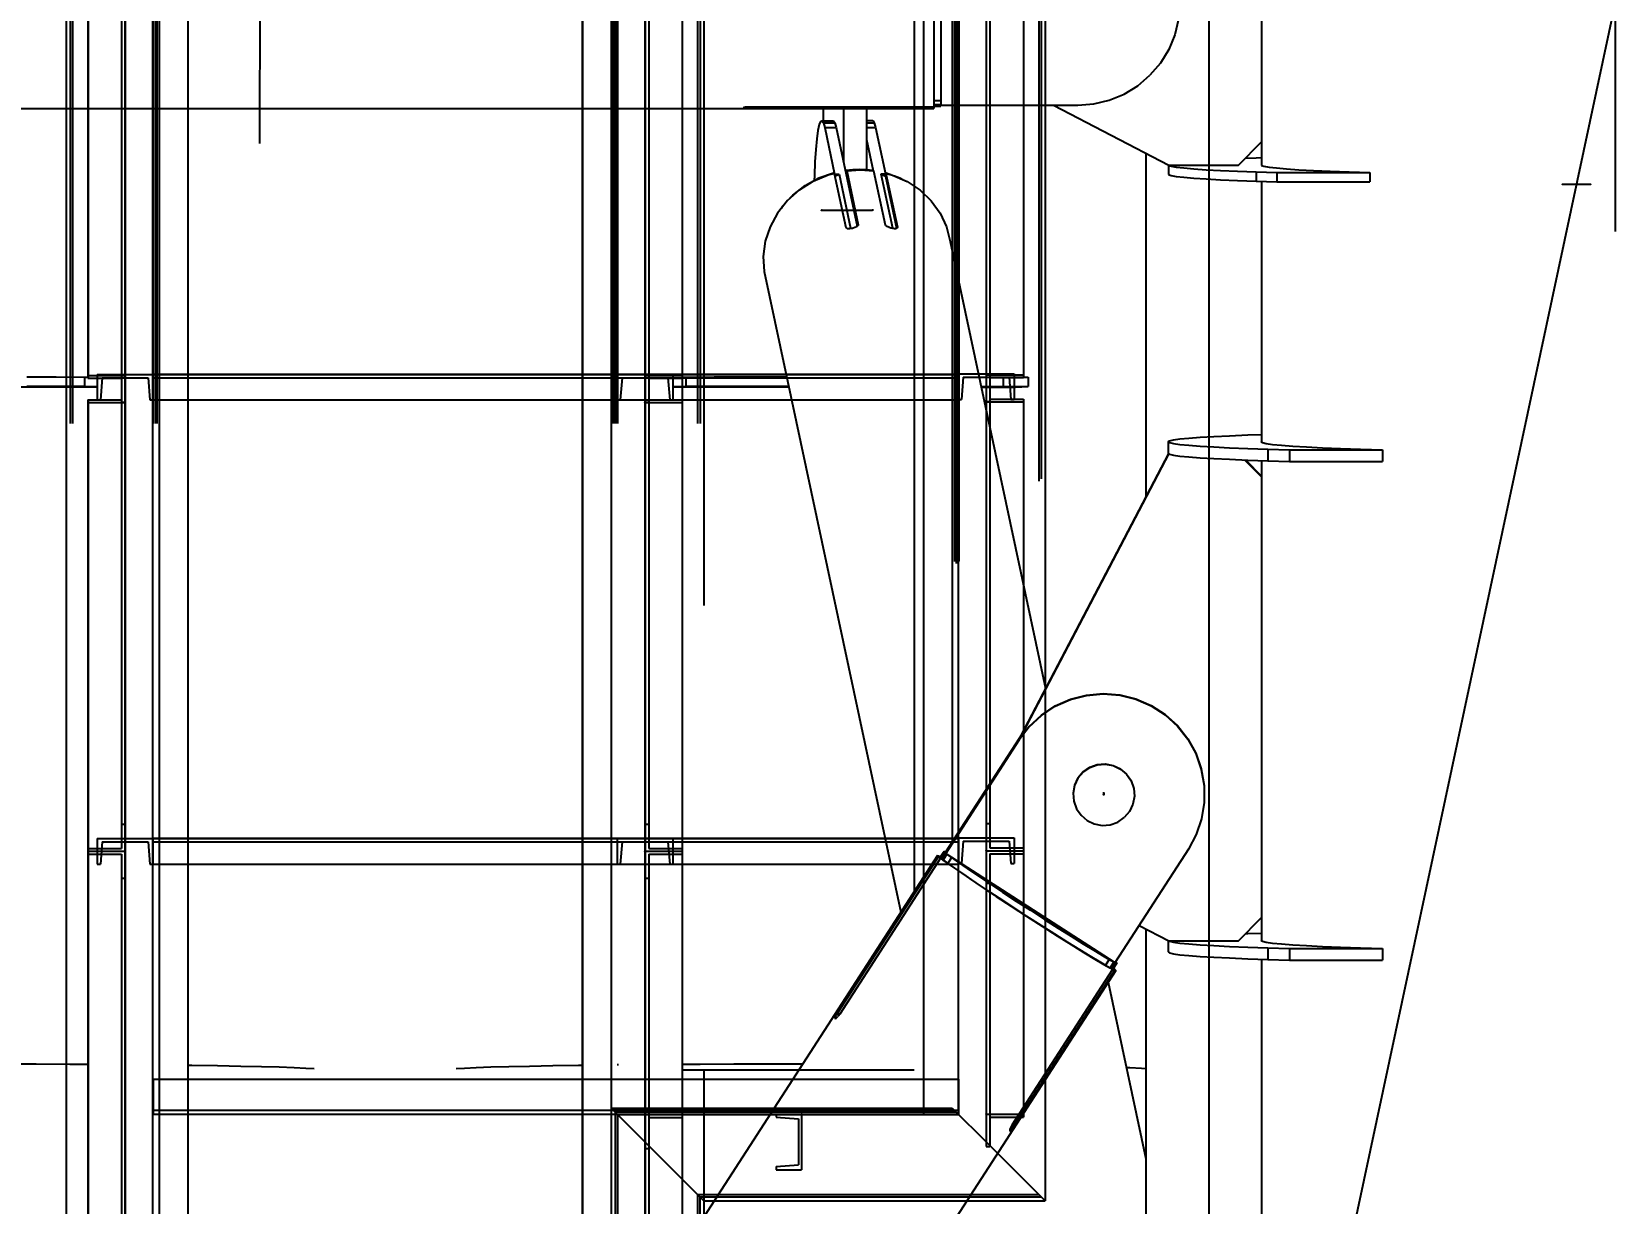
# Model space of a CAD drawing. Header units: millimetres. Extents: x 150209.93 to 150215.05, y 136675.65 to 136679.93.
# Drawn here: x 150213.5462 to 150213.6145, y 136677.5791 to 136677.6296 of the extents above; entities that cross this region are included whole.
import ezdxf

# ---------------------------------------------------------------- set-up
doc = ezdxf.new("R2010")
doc.units = ezdxf.units.MM
doc.header["$LTSCALE"] = 0.25
for name, pattern in [('CENTER', [50.8, 31.75, -6.35, 6.35, -6.35]), ('XKITLINE00', [0]), ('XKITLINE02', [4, 2, -2]), ('XKITLINE03', [6, 3, -1, 1, -1])]:
    doc.linetypes.add(name, pattern=pattern)
doc.styles.add('ROMANS', font='romans.shx')
doc.dimstyles.new('MD300', dxfattribs={"dimtxt": 2.5, "dimasz": 2.5, "dimexe": 1, "dimexo": 1, "dimgap": 0.5, "dimtad": 1, "dimdec": 1, "dimlfac": 50, "dimrnd": 0.5, "dimdsep": 46, "dimtxsty": 'ROMANS', "dimcen": 1, "dimclrd": 146, "dimclre": 146, "dimclrt": 30, "dimadec": 1, "dimazin": 2, "dimtfac": 1, "dimtdec": 1, "dimtmove": 0, "dimatfit": 1, "dimfxl": 1, "dimtolj": 1, "dimtzin": 0, "dimlwd": -1, "dimlwe": -1, "dimarcsym": 0})

# ---------------------------------------------------------------- blocks, each defined once
blk = doc.blocks.new('çatıı')
at = {"color": 8, "linetype": 'CENTER'}
for p, q in [((23430, 8951.04), (23430, 10620.27)), ((23342.5, 9590.27), (23342.5, 10410.27)), ((22900, 9180.27), (23430, 10000.27)), ((23342.5, 9590.27), (23430, 10000.27)), ((23430, 9180.27), (23256.44, 9993.5)), ((23424.62, 9961.1), (23418.65, 9961.09)), ((23259.06, 9955.52), (23270.02, 9955.55)), ((23319.8, 9829.94), (23319.8, 9829.61))]:
    blk.add_line(p, q, dxfattribs=at)
at = {"color": 116, "linetype": 'XKITLINE02', "true_color": 0x136734}
for p, q in [((23097.15, 10409.49), (23097.15, 9590.91)), ((23097.15, 10409.49), (23097.16, 9590.91)), ((23097.69, 10409.49), (23097.69, 9590.91)), ((23097.69, 10409.49), (23097.69, 9590.91)), ((23114.92, 10409.49), (23114.92, 9590.91)), ((23114.92, 10409.49), (23114.92, 9590.91)), ((23115, 10409.49), (23115, 9590.95)), ((23115, 10409.49), (23115, 9590.95)), ((23115.45, 10409.49), (23115.45, 9590.91)), ((23115.45, 10409.49), (23115.46, 9590.91)), ((23115.85, 10409.49), (23115.85, 9590.95)), ((23115.85, 10409.49), (23115.85, 9590.95)), ((23214.14, 10409.49), (23214.13, 9590.95)), ((23214.14, 10409.49), (23214.14, 9590.95)), ((23214.53, 10409.49), (23214.54, 9590.91)), ((23214.99, 10409.49), (23214.98, 9590.95)), ((23214.99, 10409.49), (23214.99, 9590.95)), ((23215.07, 10409.49), (23215.07, 9590.91)), ((23232.3, 10409.49), (23232.3, 9590.91)), ((23232.83, 10409.49), (23232.84, 9590.91)), ((23306.33, 10397.62), (23306.33, 9742.92)), ((23305.8, 10397.09), (23305.8, 9743.46)), ((23287.18, 10378.47), (23287.18, 9762.07)), ((23287.63, 10379.77), (23287.63, 9760.77)), ((23288.03, 10379.32), (23288.03, 9761.22)), ((23288.48, 10379.77), (23288.48, 9760.77)), ((23288.57, 10379.86), (23288.57, 9760.69)), ((23233.68, 10370.27), (23233.68, 9770.27)), ((23278.98, 10370.27), (23278.98, 9770.27)), ((23096.3, 10023.11), (23096.3, 9977.44)), ((23096.3, 10023.11), (23096.3, 9977.44)), ((23116.3, 10023.11), (23116.3, 9977.44)), ((23116.3, 10023.11), (23116.3, 9977.44)), ((23122.5, 10023.11), (23122.5, 9977.44)), ((23122.5, 10023.11), (23122.5, 9977.44)), ((23207.48, 10023.11), (23207.48, 9977.44)), ((23207.49, 10023.11), (23207.49, 9977.44)), ((23213.68, 10023.11), (23213.68, 9977.44)), ((23228.98, 10023.11), (23228.98, 9977.44)), ((23278.98, 10023.11), (23278.98, 9977.44)), ((23280.98, 10023.11), (23280.98, 9977.44)), ((23287.18, 10022.4), (23287.18, 9978.15)), ((23307.18, 10022.4), (23307.18, 9978.15)), ((23101, 10017.38), (23101, 9919.35)), ((23101.01, 10017.38), (23101.01, 9919.35)), ((23108.2, 10016.8), (23108.2, 9914.13)), ((23108.21, 10016.8), (23108.21, 9914.13)), ((23109, 10017.38), (23109, 9914.13)), ((23109.01, 10017.38), (23109.01, 9914.13)), ((23220.99, 10017.38), (23220.99, 9914.13)), ((23221.79, 10016.8), (23221.79, 9978.88)), ((23228.99, 10017.38), (23228.99, 9978.88)), ((23294.48, 10017.52), (23294.48, 9914.27)), ((23295.28, 10016.94), (23295.28, 9914.27)), ((23302.48, 10017.52), (23302.48, 9919.49)), ((23294.48, 10009.95), (23294.48, 9920.07)), ((23220.99, 9978.88), (23220.99, 9919.93)), ((23221.79, 9978.88), (23221.79, 9914.13)), ((23228.99, 9978.88), (23228.99, 9919.35)), ((23101, 9919.93), (23109, 9919.93)), ((23101.01, 9919.93), (23109.01, 9919.93)), ((23103, 9920.13), (23103, 9914.63)), ((23103, 9920.13), (23115, 9920.13)), ((23103, 9920.13), (23103, 9914.63)), ((23103, 9920.13), (23103, 9914.63)), ((23103, 9920.13), (23115, 9920.13)), ((23103, 9920.13), (23103, 9914.63)), ((23108.2, 9919.94), (23108.2, 9817.96)), ((23108.2, 9919.94), (23109, 9919.94)), ((23108.21, 9919.94), (23108.21, 9817.96)), ((23108.21, 9919.94), (23109.01, 9919.94)), ((23109, 9919.94), (23109, 9817.38)), ((23109.01, 9919.94), (23109.01, 9817.38)), ((23115, 9920.13), (23115, 9914.63)), ((23115, 9920.13), (23122.5, 9920.13)), ((23115, 9920.13), (23115, 9914.63)), ((23115, 9920.13), (23122.5, 9920.13)), ((23115, 9920.13), (23115, 9914.63)), ((23115, 9920.13), (23115, 9914.63)), ((23115, 9920.13), (23115, 9914.63)), ((23115, 9920.13), (23115, 9914.63)), ((23207.48, 9920.13), (23278.98, 9920.13)), ((23207.48, 9920.13), (23214.98, 9920.13)), ((23214.98, 9920.13), (23214.98, 9914.63)), ((23214.98, 9920.13), (23214.98, 9914.63)), ((23214.98, 9920.13), (23226.98, 9920.13)), ((23214.98, 9920.13), (23214.98, 9914.63)), ((23220.99, 9919.94), (23220.99, 9817.38)), ((23220.99, 9919.94), (23221.79, 9919.94)), ((23220.99, 9919.93), (23228.99, 9919.93)), ((23221.79, 9919.94), (23221.79, 9817.96)), ((23226.98, 9920.13), (23226.98, 9914.63)), ((23226.98, 9920.13), (23226.98, 9914.63)), ((23287.18, 9920.13), (23288.48, 9920.13)), ((23288.48, 9920.27), (23288.48, 9914.77)), ((23288.48, 9920.27), (23300.48, 9920.27)), ((23288.48, 9920.27), (23288.48, 9914.77)), ((23288.48, 9920.13), (23288.48, 9914.63)), ((23294.48, 9920.09), (23294.48, 9817.52)), ((23294.48, 9920.09), (23295.28, 9920.09)), ((23294.48, 9920.07), (23302.48, 9920.07)), ((23295.28, 9920.09), (23295.28, 9818.11)), ((23300.48, 9920.27), (23300.48, 9914.77)), ((23300.48, 9920.27), (23300.48, 9914.77)), ((23101, 9919.35), (23108.2, 9919.35)), ((23101.01, 9919.35), (23108.21, 9919.35)), ((23104.07, 9919.43), (23103.68, 9914.63)), ((23104.07, 9919.43), (23103.68, 9914.63)), ((23104.07, 9919.43), (23103.68, 9914.63)), ((23104.07, 9919.43), (23103.68, 9914.63)), ((23104.07, 9919.43), (23113.94, 9919.43)), ((23104.07, 9919.43), (23113.94, 9919.43)), ((23113.94, 9919.43), (23114.32, 9914.63)), ((23113.94, 9919.43), (23114.32, 9914.63)), ((23113.94, 9919.43), (23114.32, 9914.63)), ((23113.94, 9919.43), (23114.32, 9914.63)), ((23115, 9919.43), (23288.48, 9919.43)), ((23115, 9919.43), (23214.98, 9919.43)), ((23216.05, 9919.43), (23215.66, 9914.63)), ((23216.05, 9919.43), (23215.66, 9914.63)), ((23216.05, 9919.43), (23225.92, 9919.43)), ((23221.79, 9919.35), (23228.99, 9919.35)), ((23225.92, 9919.43), (23226.3, 9914.63)), ((23225.92, 9919.43), (23226.3, 9914.63)), ((23289.55, 9919.57), (23289.16, 9914.77)), ((23289.55, 9919.57), (23289.16, 9914.77)), ((23289.55, 9919.57), (23299.42, 9919.57)), ((23295.28, 9919.49), (23302.48, 9919.49)), ((23299.42, 9919.57), (23299.8, 9914.77)), ((23299.42, 9919.57), (23299.8, 9914.77)), ((23101, 9914.7), (23101, 9817.38)), ((23101, 9914.7), (23108.2, 9914.7)), ((23101, 9914.12), (23109, 9914.12)), ((23101.01, 9914.7), (23101.01, 9817.38)), ((23101.01, 9914.7), (23108.21, 9914.7)), ((23101.01, 9914.12), (23109.01, 9914.12)), ((23103, 9914.63), (23103.68, 9914.63)), ((23103, 9914.63), (23103.68, 9914.63)), ((23108.2, 9914.13), (23109, 9914.13)), ((23108.21, 9914.13), (23109.01, 9914.13)), ((23114.32, 9914.63), (23115, 9914.63)), ((23114.32, 9914.63), (23115, 9914.63)), ((23115, 9914.63), (23122.5, 9914.63)), ((23115, 9914.63), (23122.5, 9914.63)), ((23207.48, 9914.63), (23278.98, 9914.63)), ((23207.48, 9914.63), (23214.98, 9914.63)), ((23214.98, 9914.63), (23215.66, 9914.63)), ((23220.99, 9914.13), (23221.79, 9914.13)), ((23220.99, 9914.12), (23228.99, 9914.12)), ((23221.79, 9914.7), (23228.99, 9914.7)), ((23226.3, 9914.63), (23226.98, 9914.63)), ((23228.99, 9914.7), (23228.99, 9817.38)), ((23287.18, 9914.63), (23288.48, 9914.63)), ((23288.48, 9914.77), (23289.16, 9914.77)), ((23294.48, 9914.27), (23295.28, 9914.27)), ((23294.48, 9914.26), (23302.48, 9914.26)), ((23295.28, 9914.84), (23302.48, 9914.84)), ((23299.8, 9914.77), (23300.48, 9914.77)), ((23302.48, 9914.84), (23302.48, 9817.52)), ((23307.18, 9852.34), (23307.18, 9768.18)), ((23294.48, 9830.75), (23294.48, 9817.52)), ((23108.2, 9823.2), (23109, 9823.2)), ((23108.2, 9823.2), (23108.2, 9817.96)), ((23108.21, 9823.2), (23109.01, 9823.2)), ((23109, 9823.2), (23109, 9817.38)), ((23220.99, 9823.2), (23221.79, 9823.2)), ((23294.48, 9823.35), (23295.28, 9823.35)), ((23101, 9817.96), (23108.2, 9817.96)), ((23101, 9817.96), (23101, 9817.38)), ((23101.01, 9817.96), (23108.21, 9817.96)), ((23103, 9820.13), (23103, 9814.63)), ((23103, 9820.13), (23115, 9820.13)), ((23103, 9820.13), (23103, 9814.63)), ((23103, 9820.13), (23103, 9814.63)), ((23103, 9820.13), (23115, 9820.13)), ((23103, 9820.13), (23103, 9814.63)), ((23104.07, 9819.43), (23103.68, 9814.63)), ((23104.07, 9819.43), (23103.68, 9814.63)), ((23104.07, 9819.43), (23103.68, 9814.63)), ((23104.07, 9819.43), (23103.68, 9814.63)), ((23104.07, 9819.43), (23113.94, 9819.43)), ((23104.07, 9819.43), (23113.94, 9819.43)), ((23113.94, 9819.43), (23114.32, 9814.63)), ((23113.94, 9819.43), (23114.32, 9814.63)), ((23113.94, 9819.43), (23114.32, 9814.63)), ((23113.94, 9819.43), (23114.32, 9814.63)), ((23115, 9820.13), (23115, 9814.63)), ((23115, 9820.13), (23122.5, 9820.13)), ((23115, 9820.13), (23115, 9814.63)), ((23115, 9820.13), (23122.5, 9820.13)), ((23115, 9820.13), (23115, 9814.63)), ((23115, 9820.13), (23115, 9814.63)), ((23115, 9820.13), (23115, 9814.63)), ((23115, 9820.13), (23115, 9814.63)), ((23115, 9819.43), (23288.48, 9819.43)), ((23115, 9819.43), (23214.98, 9819.43)), ((23207.48, 9820.13), (23278.98, 9820.13)), ((23207.48, 9820.13), (23214.98, 9820.13)), ((23214.98, 9820.13), (23214.98, 9814.63)), ((23214.98, 9820.13), (23214.98, 9814.63)), ((23214.98, 9820.13), (23226.98, 9820.13)), ((23214.98, 9820.13), (23214.98, 9814.63)), ((23216.05, 9819.43), (23215.66, 9814.63)), ((23216.05, 9819.43), (23215.66, 9814.63)), ((23216.05, 9819.43), (23225.92, 9819.43)), ((23220.99, 9820.13), (23220.99, 9817.38)), ((23221.79, 9817.96), (23228.99, 9817.96)), ((23225.92, 9819.43), (23226.3, 9814.63)), ((23225.92, 9819.43), (23226.3, 9814.63)), ((23226.98, 9820.13), (23226.98, 9814.63)), ((23226.98, 9820.13), (23226.98, 9814.63)), ((23287.18, 9820.13), (23288.48, 9820.13)), ((23288.48, 9820.27), (23288.48, 9814.77)), ((23288.48, 9820.27), (23300.48, 9820.27)), ((23288.48, 9820.27), (23288.48, 9814.77)), ((23288.48, 9820.13), (23288.48, 9814.63)), ((23289.55, 9819.57), (23289.16, 9814.77)), ((23289.55, 9819.57), (23289.16, 9814.77)), ((23289.55, 9819.57), (23299.42, 9819.57)), ((23294.48, 9817.52), (23302.48, 9817.52)), ((23294.48, 9817.52), (23294.48, 9753.77)), ((23294.48, 9817.52), (23302.48, 9817.52)), ((23295.28, 9818.11), (23302.48, 9818.11)), ((23299.42, 9819.57), (23299.8, 9814.77)), ((23299.42, 9819.57), (23299.8, 9814.77)), ((23300.48, 9820.27), (23300.48, 9814.77)), ((23300.48, 9820.27), (23300.48, 9814.77)), ((23302.48, 9817.52), (23302.48, 9760.07)), ((23101, 9817.38), (23109, 9817.38)), ((23101, 9817.38), (23101, 9719.35)), ((23101, 9817.38), (23109, 9817.38)), ((23101, 9816.8), (23108.2, 9816.8)), ((23101.01, 9817.38), (23109.01, 9817.38)), ((23101.01, 9817.38), (23101.01, 9719.35)), ((23101.01, 9817.38), (23109.01, 9817.38)), ((23101.01, 9816.8), (23108.21, 9816.8)), ((23103, 9814.63), (23103.68, 9814.63)), ((23103, 9814.63), (23103.68, 9814.63)), ((23108.2, 9816.8), (23108.2, 9714.13)), ((23108.21, 9816.8), (23108.21, 9714.13)), ((23109, 9817.38), (23109, 9714.13)), ((23109.01, 9817.38), (23109.01, 9714.13)), ((23114.32, 9814.63), (23115, 9814.63)), ((23114.32, 9814.63), (23115, 9814.63)), ((23115, 9814.63), (23122.5, 9814.63)), ((23115, 9814.63), (23122.5, 9814.63)), ((23207.48, 9814.63), (23278.98, 9814.63)), ((23207.48, 9814.63), (23214.98, 9814.63)), ((23214.98, 9814.63), (23215.66, 9814.63)), ((23220.99, 9817.38), (23228.99, 9817.38)), ((23220.99, 9817.38), (23220.99, 9716.47)), ((23220.99, 9817.38), (23228.99, 9817.38)), ((23221.79, 9816.8), (23221.79, 9717.45)), ((23221.79, 9816.8), (23228.99, 9816.8)), ((23226.3, 9814.63), (23226.98, 9814.63)), ((23228.99, 9817.38), (23228.99, 9725.38)), ((23282.8, 9814.63), (23288.48, 9814.63)), ((23288.48, 9814.77), (23289.16, 9814.77)), ((23295.28, 9816.82), (23295.28, 9753.77)), ((23295.28, 9816.82), (23302.48, 9816.82)), ((23299.8, 9814.77), (23300.48, 9814.77)), ((23108.2, 9811.57), (23109, 9811.57)), ((23108.21, 9811.57), (23109.01, 9811.57)), ((23220.99, 9811.57), (23221.79, 9811.57)), ((23280.98, 9811.82), (23280.98, 9760.77)), ((23294.48, 9810.52), (23295.28, 9810.52)), ((23228.98, 9770.27), (23278.98, 9770.27)), ((23115.01, 9768.27), (23115.01, 9760.77)), ((23115.01, 9768.27), (23122.5, 9768.27)), ((23207.48, 9768.27), (23233.68, 9768.27)), ((23252.84, 9768.27), (23288.48, 9768.27)), ((23288.48, 9768.27), (23288.48, 9760.77)), ((23294.48, 9768.97), (23294.48, 9760.77)), ((23302.48, 9763.31), (23302.48, 9760.07)), ((23115.01, 9761.62), (23288.48, 9761.62)), ((23115.01, 9760.77), (23122.5, 9760.77)), ((23207.48, 9760.77), (23288.48, 9760.77)), ((23213.68, 9762.07), (23215.07, 9760.69)), ((23213.68, 9762.07), (23287.18, 9762.07)), ((23213.68, 9762.07), (23215.07, 9760.69)), ((23214.53, 9761.22), (23214.53, 9590.91)), ((23214.53, 9761.22), (23288.03, 9761.22)), ((23215.07, 9760.69), (23215.07, 9590.91)), ((23215.07, 9760.69), (23288.57, 9760.69)), ((23220.98, 9760.77), (23220.98, 9712.5)), ((23220.98, 9760.77), (23228.98, 9760.77)), ((23220.99, 9762.07), (23220.99, 9719.93)), ((23221.78, 9760.03), (23221.78, 9712.5)), ((23221.78, 9760.03), (23228.98, 9760.03)), ((23228.98, 9760.77), (23228.98, 9719.19)), ((23249.23, 9760.77), (23254.73, 9760.77)), ((23249.23, 9760.77), (23249.23, 9760.09)), ((23249.23, 9760.77), (23249.23, 9760.09)), ((23249.23, 9760.09), (23254.03, 9759.71)), ((23254.03, 9759.71), (23254.03, 9749.84)), ((23254.03, 9759.71), (23254.03, 9749.84)), ((23254.73, 9760.77), (23254.73, 9748.77)), ((23254.73, 9760.77), (23254.73, 9748.77)), ((23280.98, 9760.77), (23288.48, 9760.77)), ((23287.18, 9762.07), (23294.86, 9754.4)), ((23287.18, 9762.07), (23294.86, 9754.4)), ((23294.48, 9760.77), (23302.48, 9760.77)), ((23295.28, 9760.07), (23302.48, 9760.07)), ((23294.48, 9757.93), (23294.48, 9753.77)), ((23295.28, 9759.17), (23295.28, 9753.77)), ((23220.98, 9753.34), (23221.78, 9753.34)), ((23294.48, 9753.77), (23295.28, 9753.77)), ((23294.86, 9754.4), (23296.94, 9752.32)), ((23294.86, 9754.4), (23296.94, 9752.32)), ((23249.23, 9749.45), (23254.03, 9749.84)), ((23249.23, 9749.45), (23249.23, 9748.77)), ((23249.23, 9749.45), (23249.23, 9748.77)), ((23249.23, 9748.77), (23254.73, 9748.77)), ((23232.3, 9743.46), (23232.3, 9590.91)), ((23232.3, 9743.46), (23305.8, 9743.46)), ((23232.83, 9742.92), (23232.83, 9590.91)), ((23232.83, 9742.92), (23306.33, 9742.92)), ((23235.91, 9742.07), (23290.31, 9742.07))]:
    blk.add_line(p, q, dxfattribs=at)
at = {"color": 1, "linetype": 'XKITLINE03'}
for p, q in [((23109, 10409.49), (23109, 9590.91)), ((23109.01, 9590.91), (23109, 10409.49)), ((23115, 9590.95), (23115, 10409.49)), ((23115, 9590.95), (23115, 10409.49)), ((23214.99, 10409.49), (23214.98, 9590.95)), ((23214.99, 10409.49), (23214.99, 9590.95)), ((23220.99, 9590.91), (23220.98, 10409.49)), ((23288.48, 9760.77), (23288.48, 10379.77)), ((23109, 9919.93), (23109, 10017.38)), ((23109.01, 9919.93), (23109.01, 10017.38)), ((23220.99, 10017.38), (23220.99, 9919.93)), ((23294.48, 10017.52), (23294.48, 9920.07)), ((23288.48, 9920.13), (23115, 9920.13)), ((23214.98, 9920.13), (23115, 9920.13)), ((23115, 9920.13), (23115, 9920.13)), ((23115, 9920.13), (23115, 9920.13)), ((23214.98, 9920.13), (23214.98, 9920.13)), ((23288.48, 9920.27), (23288.48, 9920.27)), ((23109, 9817.38), (23109, 9914.12)), ((23109.01, 9817.38), (23109.01, 9914.12)), ((23220.99, 9914.12), (23220.99, 9817.38)), ((23294.48, 9914.26), (23294.48, 9817.52)), ((23288.48, 9820.13), (23115, 9820.13)), ((23214.98, 9820.13), (23115, 9820.13)), ((23115, 9820.13), (23115, 9820.13)), ((23115, 9820.13), (23115, 9820.13)), ((23214.98, 9820.13), (23214.98, 9820.13)), ((23288.48, 9820.27), (23288.48, 9820.27)), ((23294.48, 9817.52), (23294.48, 9760.77)), ((23109, 9719.93), (23109, 9817.38)), ((23109.01, 9719.93), (23109.01, 9817.38)), ((23220.99, 9817.38), (23220.99, 9719.93)), ((23115.01, 9760.77), (23288.48, 9760.77)), ((23220.98, 9760.77), (23220.98, 9719.93)), ((23254.73, 9760.77), (23254.73, 9760.77))]:
    blk.add_line(p, q, dxfattribs=at)
at = {"color": 8, "linetype": 'XKITLINE00'}
for p, q in [((23353.8, 10030.2), (23353.8, 9970.23)), ((23283.2, 10021.5), (23283.2, 9977.44)), ((23284.7, 10019.23), (23284.7, 9978.28)), ((23335.92, 9996.7), (23335.12, 9993.34)), ((23335.12, 9993.34), (23333.8, 9990.16)), ((23333.8, 9990.16), (23331.99, 9987.21)), ((23331.99, 9987.21), (23329.75, 9984.59)), ((23324.18, 9980.55), (23327.13, 9982.35)), ((23327.13, 9982.35), (23329.75, 9984.59)), ((23283.2, 9979.19), (23284.7, 9979.19)), ((23283.2, 9978.28), (23284.7, 9978.28)), ((23283.2, 9978.15), (23314.2, 9978.15)), ((23283.2, 9977.99), (23284.7, 9977.99)), ((23283.2, 9977.93), (23284.7, 9977.93)), ((23284.7, 9978.15), (23284.7, 9977.93)), ((23308.96, 9978.15), (23333.8, 9965.23)), ((23314.2, 9978.15), (23317.64, 9978.42)), ((23317.64, 9978.42), (23320.99, 9979.23)), ((23320.99, 9979.23), (23324.18, 9980.55)), ((23046.8, 9977.44), (23283.2, 9977.44)), ((23242.11, 9977.64), (23242.11, 9977.63)), ((23242.11, 9977.63), (23242.19, 9977.61)), ((23242.19, 9977.66), (23242.36, 9977.72)), ((23242.19, 9977.61), (23242.36, 9977.59)), ((23242.36, 9977.72), (23242.6, 9977.77)), ((23242.36, 9977.59), (23242.6, 9977.58)), ((23242.6, 9977.77), (23242.89, 9977.8)), ((23242.6, 9977.58), (23242.89, 9977.58)), ((23242.89, 9977.8), (23243.2, 9977.81)), ((23242.89, 9977.8), (23242.89, 9977.58)), ((23242.89, 9977.58), (23243.2, 9977.57)), ((23243.2, 9977.81), (23243.2, 9977.57)), ((23243.2, 9977.81), (23283.2, 9977.81)), ((23243.2, 9977.57), (23283.2, 9977.57)), ((23258.81, 9974.67), (23258.52, 9973.96)), ((23258.81, 9974.67), (23259.1, 9974.8)), ((23259.1, 9974.8), (23261.59, 9974.81)), ((23259.1, 9974.8), (23259.4, 9974.34)), ((23259.33, 9977.44), (23259.34, 9974.8)), ((23261.59, 9974.81), (23261.89, 9974.35)), ((23263.71, 9977.44), (23263.74, 9966.01)), ((23268.69, 9977.44), (23268.72, 9964.32)), ((23268.69, 9974.82), (23270.06, 9974.83)), ((23270.06, 9974.83), (23270.36, 9974.37)), ((23258.24, 9972.69), (23257.99, 9970.9)), ((23258.52, 9973.96), (23258.24, 9972.69)), ((23259.4, 9974.34), (23261.89, 9974.35)), ((23259.4, 9974.34), (23259.69, 9973.32)), ((23259.69, 9973.32), (23262.18, 9973.32)), ((23259.69, 9973.32), (23261.82, 9963.32)), ((23261.89, 9974.35), (23262.18, 9973.32)), ((23262.18, 9973.32), (23266.71, 9952.09)), ((23268.7, 9974.37), (23270.36, 9974.37)), ((23268.7, 9973.34), (23270.64, 9973.34)), ((23270.36, 9974.37), (23270.64, 9973.34)), ((23270.64, 9973.34), (23272.78, 9963.34)), ((23257.78, 9968.64), (23257.6, 9965.98)), ((23257.99, 9970.9), (23257.78, 9968.64)), ((23268.71, 9970.75), (23270.14, 9964.03)), ((23328.9, 9967.78), (23328.9, 9893.86)), ((23348.8, 9965.23), (23353.8, 9970.23)), ((23353.8, 9970.23), (23353.8, 9965.18)), ((23257.6, 9965.98), (23257.47, 9963)), ((23264.3, 9964.17), (23265.74, 9964.32)), ((23264.43, 9964.01), (23267.41, 9964.25)), ((23265.74, 9964.32), (23267.19, 9964.37)), ((23265.74, 9964.32), (23265.78, 9964.12)), ((23267.19, 9964.37), (23268.64, 9964.33)), ((23267.41, 9964.25), (23270.21, 9964.02)), ((23268.64, 9964.33), (23270.07, 9964.18)), ((23268.64, 9964.33), (23268.68, 9964.15)), ((23333.76, 9965.25), (23333.76, 9965.19)), ((23333.76, 9965.19), (23334.31, 9965)), ((23333.76, 9965.19), (23333.76, 9963.19)), ((23333.8, 9965.23), (23348.8, 9965.23)), ((23334.31, 9965), (23335.4, 9964.81)), ((23335.4, 9964.81), (23337.03, 9964.62)), ((23337.03, 9964.62), (23339.18, 9964.43)), ((23339.18, 9964.43), (23341.83, 9964.26)), ((23341.83, 9964.26), (23344.98, 9964.09)), ((23350.29, 9966.72), (23352.65, 9966.81)), ((23352.65, 9966.81), (23353.8, 9966.85)), ((23353.76, 9965.39), (23353.8, 9965.4)), ((23353.76, 9965.39), (23353.76, 9965.19)), ((23353.76, 9965.19), (23354.31, 9965)), ((23354.31, 9965), (23355.4, 9964.81)), ((23355.4, 9964.81), (23357.03, 9964.62)), ((23357.03, 9964.62), (23359.18, 9964.43)), ((23359.18, 9964.43), (23361.83, 9964.26)), ((23361.83, 9964.26), (23364.98, 9964.09)), ((23252.84, 9958.8), (23255.46, 9960.85)), ((23254.25, 9959.89), (23257.21, 9961.76)), ((23255.46, 9960.85), (23258.41, 9962.47)), ((23257.21, 9961.76), (23260.45, 9963.13)), ((23257.47, 9963), (23257.44, 9961.94)), ((23258.41, 9962.47), (23261.59, 9963.61)), ((23258.41, 9962.47), (23258.45, 9962.28)), ((23260.45, 9963.13), (23261.73, 9963.44)), ((23261.59, 9963.61), (23261.63, 9963.42)), ((23261.73, 9963.44), (23264.21, 9951.82)), ((23261.82, 9963.32), (23261.81, 9963.04)), ((23261.82, 9963.32), (23262.78, 9963.32)), ((23261.86, 9962.83), (23262.78, 9963.32)), ((23262.78, 9963.32), (23265.26, 9951.69)), ((23264.3, 9964.17), (23264.27, 9963.5)), ((23264.3, 9964.17), (23264.42, 9963.59)), ((23264.43, 9964.01), (23264.4, 9963.14)), ((23264.42, 9963.59), (23264.4, 9962.92)), ((23264.4, 9963.14), (23266.75, 9952.13)), ((23264.43, 9964.01), (23266.92, 9952.39)), ((23270.07, 9964.18), (23270.11, 9964.03)), ((23270.21, 9964.02), (23272.69, 9952.39)), ((23271.81, 9963.34), (23274.3, 9951.71)), ((23271.81, 9963.34), (23272.78, 9963.34)), ((23271.81, 9963.34), (23272.76, 9962.83)), ((23272.74, 9963.64), (23273.97, 9963.19)), ((23272.74, 9963.64), (23272.74, 9963.52)), ((23272.74, 9963.64), (23272.87, 9963.06)), ((23272.78, 9963.34), (23272.76, 9962.83)), ((23272.76, 9962.83), (23275.15, 9951.63)), ((23272.88, 9963.47), (23272.85, 9962.56)), ((23272.87, 9963.06), (23272.85, 9962.43)), ((23272.85, 9962.56), (23275.18, 9951.64)), ((23272.88, 9963.47), (23274.28, 9963.11)), ((23272.88, 9963.47), (23275.36, 9951.84)), ((23274.28, 9963.11), (23277.42, 9961.73)), ((23274.73, 9962.91), (23275.84, 9962.51)), ((23275.84, 9962.51), (23276.51, 9962.13)), ((23275.84, 9962.51), (23275.86, 9962.42)), ((23277.42, 9961.73), (23280.24, 9959.85)), ((23333.76, 9963.19), (23334.31, 9963)), ((23334.31, 9963), (23335.4, 9962.81)), ((23335.4, 9962.81), (23337.03, 9962.62)), ((23337.03, 9962.62), (23339.18, 9962.43)), ((23339.18, 9962.43), (23341.83, 9962.26)), ((23341.83, 9962.26), (23344.98, 9962.09)), ((23344.98, 9964.09), (23348.59, 9963.92)), ((23344.98, 9962.09), (23348.59, 9961.92)), ((23348.59, 9963.92), (23352.65, 9963.77)), ((23348.59, 9961.92), (23352.65, 9961.77)), ((23352.65, 9963.77), (23357.11, 9963.63)), ((23352.65, 9963.77), (23352.65, 9961.77)), ((23352.65, 9961.77), (23357.11, 9961.63)), ((23353.8, 9961.74), (23353.8, 9905.57)), ((23357.11, 9963.63), (23377.11, 9963.63)), ((23357.11, 9963.63), (23357.11, 9961.63)), ((23357.11, 9961.63), (23377.11, 9961.63)), ((23364.98, 9964.09), (23368.59, 9963.92)), ((23368.59, 9963.92), (23372.65, 9963.77)), ((23372.65, 9963.77), (23377.11, 9963.63)), ((23377.11, 9963.63), (23377.11, 9961.63)), ((23251.66, 9957.59), (23249.54, 9954.92)), ((23251.66, 9957.59), (23254.25, 9959.89)), ((23252.84, 9958.8), (23252.07, 9957.95)), ((23280.24, 9959.85), (23282.64, 9957.54)), ((23282.64, 9957.54), (23284.55, 9954.87)), ((23249.54, 9954.92), (23247.93, 9951.96)), ((23250.63, 9956.37), (23250.34, 9955.92)), ((23251.16, 9956.96), (23250.63, 9956.37)), ((23284.55, 9954.87), (23285.93, 9951.91)), ((23247.93, 9951.96), (23246.9, 9948.82)), ((23264.21, 9951.82), (23264.31, 9951.7)), ((23264.31, 9951.7), (23264.51, 9951.61)), ((23264.51, 9951.61), (23264.79, 9951.57)), ((23264.79, 9951.57), (23265.12, 9951.57)), ((23265.04, 9951.57), (23265.26, 9951.69)), ((23265.12, 9951.57), (23265.48, 9951.62)), ((23265.26, 9951.69), (23265.77, 9951.69)), ((23265.48, 9951.62), (23265.85, 9951.71)), ((23265.85, 9951.71), (23266.2, 9951.84)), ((23266.2, 9951.84), (23266.45, 9951.97)), ((23266.45, 9951.97), (23266.5, 9951.98)), ((23266.5, 9951.98), (23266.72, 9952.1)), ((23266.72, 9952.1), (23266.87, 9952.24)), ((23266.92, 9952.39), (23266.87, 9952.24)), ((23272.69, 9952.39), (23272.8, 9952.25)), ((23272.8, 9952.25), (23273, 9952.11)), ((23273, 9952.11), (23273.27, 9951.98)), ((23273.27, 9951.98), (23273.48, 9951.92)), ((23273.48, 9951.92), (23273.59, 9951.87)), ((23273.59, 9951.87), (23273.95, 9951.74)), ((23273.95, 9951.74), (23274.31, 9951.65)), ((23274.06, 9951.71), (23274.3, 9951.71)), ((23274.3, 9951.71), (23274.45, 9951.63)), ((23274.31, 9951.65), (23274.65, 9951.6)), ((23274.65, 9951.6), (23274.95, 9951.6)), ((23274.95, 9951.6), (23275.17, 9951.64)), ((23275.17, 9951.64), (23275.32, 9951.72)), ((23275.36, 9951.84), (23275.32, 9951.72)), ((23285.93, 9951.91), (23286.71, 9948.76)), ((23246.9, 9948.82), (23246.46, 9945.57)), ((23286.71, 9948.76), (23307.26, 9852.49)), ((23246.46, 9945.57), (23246.64, 9942.32)), ((23246.64, 9942.32), (23276.1, 9804.26)), ((23084.19, 9917.46), (23090.58, 9917.45)), ((23087.84, 9919.6), (23094.12, 9919.59)), ((23087.84, 9917.6), (23094.12, 9917.59)), ((23090.58, 9917.45), (23096.86, 9917.45)), ((23094.12, 9919.59), (23100.24, 9919.58)), ((23094.12, 9917.59), (23100.24, 9917.58)), ((23096.86, 9917.45), (23102.98, 9917.43)), ((23100.24, 9919.58), (23101.01, 9919.58)), ((23100.24, 9919.58), (23100.24, 9917.58)), ((23100.24, 9917.58), (23103, 9917.57)), ((23102.98, 9917.57), (23102.98, 9917.43)), ((23102.98, 9917.43), (23103, 9917.43)), ((23226.98, 9917.57), (23229.75, 9917.58)), ((23226.98, 9917.43), (23227.01, 9917.43)), ((23227.01, 9917.57), (23227.01, 9917.43)), ((23227.01, 9917.43), (23233.13, 9917.45)), ((23228.99, 9919.58), (23229.75, 9919.58)), ((23229.75, 9919.58), (23235.87, 9919.59)), ((23229.75, 9919.58), (23229.75, 9917.58)), ((23229.75, 9917.58), (23235.87, 9917.59)), ((23233.13, 9917.45), (23239.41, 9917.45)), ((23235.87, 9919.59), (23242.15, 9919.6)), ((23235.87, 9917.59), (23242.15, 9917.6)), ((23239.41, 9917.45), (23245.8, 9917.46)), ((23242.15, 9919.6), (23248.54, 9919.6)), ((23242.15, 9917.6), (23248.54, 9917.6)), ((23245.8, 9917.46), (23251.94, 9917.46)), ((23248.54, 9919.6), (23251.49, 9919.6)), ((23248.54, 9917.6), (23251.91, 9917.6)), ((23292.95, 9919.56), (23298.16, 9919.55)), ((23293.37, 9917.56), (23298.16, 9917.55)), ((23293.41, 9917.41), (23295.42, 9917.4)), ((23295.42, 9917.56), (23295.42, 9917.4)), ((23295.42, 9917.4), (23300.76, 9917.39)), ((23298.16, 9919.55), (23298.16, 9917.55)), ((23298.16, 9919.55), (23303.5, 9919.53)), ((23298.16, 9917.55), (23303.5, 9917.53)), ((23300.76, 9917.54), (23300.76, 9917.39)), ((23300.76, 9917.39), (23303.5, 9917.53)), ((23303.5, 9919.53), (23303.5, 9917.53)), ((23334.8, 9906.03), (23336.18, 9906.23)), ((23336.18, 9906.23), (23338.1, 9906.41)), ((23338.1, 9906.41), (23340.54, 9906.59)), ((23340.54, 9906.59), (23343.49, 9906.77)), ((23343.49, 9906.77), (23346.91, 9906.94)), ((23346.91, 9906.94), (23350.8, 9907.09)), ((23350.8, 9907.09), (23353.8, 9907.2)), ((23333.74, 9903.11), (23301.16, 9840.83)), ((23333.8, 9903.07), (23301.6, 9841.51)), ((23333.7, 9905.64), (23333.97, 9905.84)), ((23333.7, 9905.64), (23333.7, 9903.14)), ((23333.7, 9905.64), (23333.97, 9905.45)), ((23333.7, 9903.14), (23333.8, 9903.07)), ((23333.8, 9903.07), (23333.8, 9903.07)), ((23333.8, 9903.07), (23333.8, 9903.07)), ((23333.8, 9903.07), (23333.97, 9902.95)), ((23333.97, 9905.84), (23334.8, 9906.03)), ((23333.97, 9905.45), (23334.8, 9905.25)), ((23333.97, 9902.95), (23334.8, 9902.75)), ((23334.8, 9905.25), (23336.18, 9905.06)), ((23336.18, 9905.06), (23338.1, 9904.87)), ((23338.1, 9904.87), (23340.54, 9904.69)), ((23340.54, 9904.69), (23343.49, 9904.51)), ((23343.49, 9904.51), (23346.91, 9904.35)), ((23346.91, 9904.35), (23350.8, 9904.19)), ((23350.8, 9904.19), (23355.12, 9904.04)), ((23353.7, 9905.64), (23353.8, 9905.71)), ((23353.7, 9905.64), (23353.97, 9905.45)), ((23353.97, 9905.45), (23354.8, 9905.25)), ((23354.8, 9905.25), (23356.18, 9905.06)), ((23355.12, 9904.04), (23355.12, 9901.54)), ((23355.12, 9904.04), (23359.84, 9903.91)), ((23356.18, 9905.06), (23358.1, 9904.87)), ((23358.1, 9904.87), (23360.54, 9904.69)), ((23359.84, 9903.91), (23359.84, 9901.41)), ((23359.84, 9903.91), (23379.84, 9903.91)), ((23360.54, 9904.69), (23363.49, 9904.51)), ((23363.49, 9904.51), (23366.91, 9904.35)), ((23366.91, 9904.35), (23370.8, 9904.19)), ((23370.8, 9904.19), (23375.12, 9904.04)), ((23375.12, 9904.04), (23379.84, 9903.91)), ((23379.84, 9903.91), (23379.84, 9901.41)), ((23334.8, 9902.75), (23336.18, 9902.56)), ((23336.18, 9902.56), (23338.1, 9902.37)), ((23338.1, 9902.37), (23340.54, 9902.19)), ((23340.54, 9902.19), (23343.49, 9902.01)), ((23343.49, 9902.01), (23346.91, 9901.85)), ((23346.91, 9901.85), (23350.8, 9901.69)), ((23350.15, 9901.72), (23353.8, 9898.07)), ((23350.3, 9901.71), (23353.8, 9898.22)), ((23350.8, 9901.69), (23355.12, 9901.54)), ((23353.8, 9901.59), (23353.8, 9898.15)), ((23355.12, 9901.54), (23359.84, 9901.41)), ((23359.84, 9901.41), (23379.84, 9901.41)), ((23353.8, 9898.14), (23353.8, 9898.07)), ((23353.8, 9898.07), (23353.8, 9803.11)), ((23306.38, 9846.73), (23309.37, 9848.71)), ((23306.38, 9846.66), (23309.37, 9848.63)), ((23309.37, 9848.71), (23312.64, 9850.16)), ((23309.37, 9848.63), (23312.64, 9850.09)), ((23312.64, 9850.16), (23316.11, 9851.06)), ((23312.64, 9850.09), (23316.11, 9850.99)), ((23316.11, 9851.06), (23319.68, 9851.38)), ((23316.11, 9850.99), (23319.68, 9851.3)), ((23319.68, 9851.38), (23323.26, 9851.1)), ((23319.68, 9851.3), (23323.26, 9851.02)), ((23323.26, 9851.1), (23326.74, 9850.24)), ((23323.26, 9851.02), (23326.74, 9850.16)), ((23326.74, 9850.24), (23330.03, 9848.81)), ((23326.74, 9850.16), (23330.03, 9848.74)), ((23330.03, 9848.81), (23333.04, 9846.87)), ((23330.03, 9848.74), (23333.04, 9846.8)), ((23303.76, 9844.29), (23306.38, 9846.73)), ((23303.76, 9844.22), (23306.38, 9846.66)), ((23333.04, 9846.87), (23335.69, 9844.46)), ((23333.04, 9846.8), (23335.69, 9844.38)), ((23301.57, 9841.46), (23284.93, 9815.71)), ((23301.57, 9841.71), (23285.74, 9817.23)), ((23301.57, 9841.64), (23285.78, 9817.21)), ((23303.76, 9844.29), (23301.57, 9841.46)), ((23303.76, 9844.22), (23301.57, 9841.38)), ((23301.75, 9841.94), (23301.57, 9841.71)), ((23301.57, 9841.71), (23301.57, 9841.64)), ((23301.6, 9841.68), (23301.57, 9841.64)), ((23301.57, 9841.46), (23301.57, 9841.38)), ((23303.76, 9844.29), (23303.76, 9844.22)), ((23335.69, 9844.46), (23337.9, 9841.64)), ((23335.69, 9844.38), (23337.9, 9841.57)), ((23337.9, 9841.64), (23339.62, 9838.5)), ((23337.9, 9841.57), (23339.62, 9838.43)), ((23301.57, 9841.38), (23284.96, 9815.69)), ((23339.62, 9838.5), (23340.8, 9835.12)), ((23339.62, 9838.43), (23340.8, 9835.04)), ((23315.37, 9834.5), (23316.79, 9835.48)), ((23315.37, 9834.48), (23316.79, 9835.46)), ((23315.37, 9834.48), (23316.79, 9835.46)), ((23315.37, 9834.45), (23316.79, 9835.43)), ((23316.79, 9835.48), (23318.41, 9836.06)), ((23316.79, 9835.46), (23318.41, 9836.04)), ((23316.79, 9835.46), (23318.41, 9836.04)), ((23316.79, 9835.43), (23318.41, 9836.01)), ((23318.41, 9836.06), (23320.13, 9836.2)), ((23318.41, 9836.04), (23320.13, 9836.18)), ((23318.41, 9836.04), (23320.13, 9836.18)), ((23318.41, 9836.01), (23320.13, 9836.15)), ((23320.13, 9836.2), (23321.82, 9835.89)), ((23320.13, 9836.18), (23321.82, 9835.87)), ((23320.13, 9836.18), (23321.82, 9835.87)), ((23320.13, 9836.15), (23321.82, 9835.84)), ((23321.82, 9835.89), (23323.38, 9835.15)), ((23321.82, 9835.87), (23323.38, 9835.13)), ((23321.82, 9835.87), (23323.38, 9835.13)), ((23321.82, 9835.84), (23323.38, 9835.1)), ((23323.38, 9835.15), (23323.38, 9835.13)), ((23323.38, 9835.15), (23324.69, 9834.04)), ((23323.38, 9835.13), (23324.69, 9834.01)), ((23323.38, 9835.13), (23324.69, 9834.01)), ((23323.38, 9835.13), (23323.38, 9835.1)), ((23323.38, 9835.1), (23324.69, 9833.99)), ((23340.8, 9835.12), (23341.41, 9831.59)), ((23340.8, 9835.04), (23341.41, 9831.51)), ((23313.51, 9831.59), (23313.2, 9829.89)), ((23314.25, 9833.19), (23313.51, 9831.63)), ((23314.25, 9833.17), (23313.51, 9831.61)), ((23314.25, 9833.17), (23313.51, 9831.61)), ((23314.25, 9833.14), (23313.51, 9831.59)), ((23315.37, 9834.5), (23314.25, 9833.19)), ((23315.37, 9834.48), (23314.25, 9833.17)), ((23315.37, 9834.48), (23314.25, 9833.17)), ((23315.37, 9834.45), (23314.25, 9833.14)), ((23314.25, 9833.19), (23314.25, 9833.17)), ((23314.25, 9833.17), (23314.25, 9833.14)), ((23324.69, 9834.04), (23325.67, 9832.62)), ((23324.69, 9834.01), (23325.67, 9832.6)), ((23324.69, 9834.01), (23325.67, 9832.6)), ((23324.69, 9833.99), (23325.67, 9832.57)), ((23325.67, 9832.57), (23326.25, 9830.95)), ((23341.41, 9831.51), (23341.43, 9827.93)), ((23313.2, 9829.89), (23313.34, 9828.18)), ((23313.34, 9828.18), (23313.92, 9826.55)), ((23326.39, 9829.23), (23326.08, 9827.54)), ((23326.25, 9830.95), (23326.39, 9829.23)), ((23341.43, 9827.93), (23340.86, 9824.39)), ((23313.92, 9826.55), (23314.9, 9825.14)), ((23314.9, 9825.14), (23316.21, 9824.02)), ((23322.81, 9823.69), (23324.22, 9824.67)), ((23325.34, 9825.98), (23324.22, 9824.67)), ((23326.08, 9827.54), (23325.34, 9825.98)), ((23340.86, 9824.39), (23339.71, 9821)), ((23316.21, 9824.02), (23317.77, 9823.28)), ((23317.77, 9823.28), (23319.47, 9822.97)), ((23319.47, 9822.97), (23321.18, 9823.11)), ((23321.18, 9823.11), (23322.81, 9823.69)), ((23339.71, 9821), (23338.02, 9817.84)), ((23338.02, 9817.84), (23321.42, 9792.15)), ((23284, 9816.48), (23007.61, 9388.86)), ((23284.21, 9816.25), (23262.5, 9782.67)), ((23284.66, 9815.88), (23262.95, 9782.3)), ((23284, 9816.48), (23284.21, 9816.43)), ((23284, 9816.48), (23284.21, 9816.25)), ((23284.21, 9816.43), (23284.63, 9816.16)), ((23284.21, 9816.25), (23284.96, 9815.77)), ((23285.4, 9817.36), (23284.59, 9816.1)), ((23284.59, 9816.1), (23284.63, 9816.03)), ((23285.44, 9817.29), (23284.63, 9816.03)), ((23284.63, 9816.03), (23284.75, 9815.91)), ((23284.66, 9815.88), (23285.19, 9815.54)), ((23284.66, 9815.88), (23285.15, 9815.5)), ((23285.56, 9817.17), (23284.75, 9815.91)), ((23284.75, 9815.91), (23284.96, 9815.77)), ((23284.96, 9815.72), (23284.95, 9815.7)), ((23284.96, 9815.69), (23285.19, 9815.54)), ((23285.15, 9815.5), (23286.57, 9814.47)), ((23286, 9816.8), (23285.19, 9815.54)), ((23285.19, 9815.54), (23286.2, 9814.78)), ((23285.4, 9817.36), (23285.44, 9817.38)), ((23285.4, 9817.36), (23285.44, 9817.29)), ((23285.44, 9817.38), (23285.56, 9817.34)), ((23285.44, 9817.29), (23285.56, 9817.17)), ((23285.56, 9817.34), (23285.86, 9817.15)), ((23285.56, 9817.17), (23285.78, 9817.03)), ((23286, 9816.8), (23322, 9793.55)), ((23286, 9816.8), (23287.02, 9816.04)), ((23287.02, 9816.04), (23286.2, 9814.78)), ((23286.2, 9814.78), (23287.67, 9813.74)), ((23286.57, 9814.47), (23288.49, 9813.14)), ((23287.02, 9816.04), (23288.49, 9815)), ((23288.49, 9815), (23290.38, 9813.69)), ((23287.67, 9813.74), (23289.56, 9812.43)), ((23288.49, 9813.14), (23290.85, 9811.52)), ((23289.56, 9812.43), (23291.82, 9810.9)), ((23290.38, 9813.69), (23292.63, 9812.16)), ((23290.85, 9811.52), (23293.59, 9809.69)), ((23291.82, 9810.9), (23294.38, 9809.18)), ((23292.63, 9812.16), (23295.2, 9810.44)), ((23293.59, 9809.69), (23296.63, 9807.68)), ((23294.38, 9809.18), (23297.18, 9807.33)), ((23295.2, 9810.44), (23298, 9808.59)), ((23296.63, 9807.68), (23299.86, 9805.56)), ((23297.18, 9807.33), (23300.15, 9805.39)), ((23298, 9808.59), (23300.96, 9806.65)), ((23299.86, 9805.56), (23303.19, 9803.4)), ((23300.15, 9805.39), (23303.19, 9803.42)), ((23300.96, 9806.65), (23304, 9804.68)), ((23304, 9804.68), (23307.05, 9802.72)), ((23303.19, 9803.42), (23306.24, 9801.46)), ((23303.19, 9803.4), (23306.52, 9801.25)), ((23306.24, 9801.46), (23309.2, 9799.57)), ((23306.52, 9801.25), (23309.75, 9799.2)), ((23307.05, 9802.72), (23310.01, 9800.83)), ((23310.01, 9800.83), (23312.81, 9799.07)), ((23327.41, 9801.43), (23333.8, 9798.12)), ((23328.9, 9800.66), (23328.9, 9653.69)), ((23348.8, 9798.12), (23353.8, 9803.11)), ((23353.8, 9803.11), (23353.8, 9798.12)), ((23309.2, 9799.57), (23312, 9797.81)), ((23309.75, 9799.2), (23312.79, 9797.29)), ((23312, 9797.81), (23314.56, 9796.21)), ((23312.79, 9797.29), (23315.53, 9795.59)), ((23312.81, 9799.07), (23315.38, 9797.47)), ((23315.38, 9797.47), (23317.63, 9796.09)), ((23333.7, 9798.17), (23333.7, 9795.69)), ((23333.8, 9798.12), (23333.97, 9797.99)), ((23333.8, 9798.12), (23348.8, 9798.12)), ((23333.97, 9797.99), (23334.8, 9797.8)), ((23334.8, 9797.8), (23336.18, 9797.61)), ((23336.18, 9797.61), (23338.1, 9797.42)), ((23338.1, 9797.42), (23340.54, 9797.24)), ((23340.54, 9797.24), (23343.48, 9797.06)), ((23343.48, 9797.06), (23346.91, 9796.9)), ((23350.3, 9799.62), (23350.8, 9799.64)), ((23350.8, 9799.64), (23353.8, 9799.75)), ((23353.7, 9798.19), (23353.8, 9798.26)), ((23353.7, 9798.19), (23353.97, 9797.99)), ((23353.97, 9797.99), (23354.8, 9797.8)), ((23354.8, 9797.8), (23356.18, 9797.61)), ((23356.18, 9797.61), (23358.1, 9797.42)), ((23358.1, 9797.42), (23360.54, 9797.24)), ((23360.54, 9797.24), (23363.48, 9797.06)), ((23363.48, 9797.06), (23366.91, 9796.9)), ((23314.56, 9796.21), (23316.82, 9794.83)), ((23315.53, 9795.59), (23317.89, 9794.15)), ((23316.82, 9794.83), (23318.71, 9793.7)), ((23317.63, 9796.09), (23319.52, 9794.96)), ((23317.89, 9794.15), (23319.81, 9793.01)), ((23318.71, 9793.7), (23320.18, 9792.84)), ((23319.52, 9794.96), (23320.99, 9794.1)), ((23320.99, 9794.1), (23320.18, 9792.84)), ((23320.99, 9794.1), (23322, 9793.55)), ((23333.7, 9795.69), (23333.97, 9795.5)), ((23333.97, 9795.5), (23334.8, 9795.3)), ((23334.8, 9795.3), (23336.18, 9795.11)), ((23336.18, 9795.11), (23338.1, 9794.92)), ((23338.1, 9794.92), (23340.54, 9794.74)), ((23340.54, 9794.74), (23343.48, 9794.56)), ((23343.48, 9794.56), (23346.91, 9794.4)), ((23346.91, 9796.9), (23350.8, 9796.74)), ((23346.91, 9794.4), (23350.8, 9794.24)), ((23350.8, 9796.74), (23355.12, 9796.59)), ((23350.8, 9794.24), (23355.12, 9794.09)), ((23353.8, 9794.14), (23353.8, 9217.15)), ((23355.12, 9796.59), (23355.12, 9794.09)), ((23355.12, 9796.59), (23359.84, 9796.46)), ((23355.12, 9794.09), (23359.84, 9793.96)), ((23359.84, 9796.46), (23359.84, 9793.96)), ((23359.84, 9796.46), (23379.84, 9796.46)), ((23359.84, 9793.96), (23379.84, 9793.96)), ((23366.91, 9796.9), (23370.8, 9796.74)), ((23370.8, 9796.74), (23375.12, 9796.59)), ((23375.12, 9796.59), (23379.84, 9796.46)), ((23379.84, 9796.46), (23379.84, 9793.96)), ((23322.38, 9791.69), (23045.99, 9364.07)), ((23321.72, 9791.95), (23300.02, 9758.37)), ((23322.17, 9791.74), (23300.46, 9758.16)), ((23319.81, 9793.01), (23321.23, 9792.2)), ((23320.18, 9792.84), (23321.19, 9792.29)), ((23322, 9793.55), (23321.19, 9792.29)), ((23321.19, 9792.3), (23321.42, 9792.15)), ((23321.19, 9792.29), (23321.72, 9791.95)), ((23321.23, 9792.2), (23321.72, 9791.95)), ((23321.45, 9792.2), (23322.17, 9791.74)), ((23321.45, 9792.2), (23321.63, 9792.09)), ((23322.45, 9793.35), (23321.63, 9792.09)), ((23321.63, 9792.09), (23321.75, 9792.05)), ((23322.57, 9793.31), (23321.75, 9792.05)), ((23321.75, 9792.05), (23321.8, 9792.07)), ((23322.61, 9793.33), (23321.8, 9792.07)), ((23321.84, 9792.13), (23322.17, 9791.92)), ((23322.17, 9791.92), (23322.38, 9791.69)), ((23322.17, 9791.74), (23322.38, 9791.69)), ((23322.27, 9793.46), (23322.45, 9793.35)), ((23322.35, 9793.59), (23322.45, 9793.52)), ((23322.45, 9793.52), (23322.57, 9793.4)), ((23322.45, 9793.35), (23322.57, 9793.31)), ((23322.57, 9793.4), (23322.61, 9793.33)), ((23322.57, 9793.31), (23322.61, 9793.33)), ((23320.77, 9789.19), (23328.9, 9751.1)), ((23261.92, 9781.64), (23261.87, 9781.5)), ((23261.87, 9781.49), (23261.91, 9781.41)), ((23261.91, 9781.41), (23262.02, 9781.38)), ((23262.02, 9781.84), (23261.92, 9781.64)), ((23262.15, 9782.09), (23262.02, 9781.84)), ((23262.02, 9781.38), (23262.16, 9781.44)), ((23262.32, 9782.37), (23262.15, 9782.09)), ((23262.16, 9781.44), (23262.34, 9781.57)), ((23262.5, 9782.67), (23262.32, 9782.37)), ((23262.32, 9782.37), (23262.79, 9782.07)), ((23262.34, 9781.57), (23262.54, 9781.77)), ((23262.5, 9782.67), (23262.99, 9782.36)), ((23262.75, 9782.02), (23262.54, 9781.77)), ((23262.95, 9782.3), (23262.75, 9782.02)), ((23082.46, 9771.6), (23089.86, 9771.58)), ((23089.86, 9771.58), (23097.12, 9771.55)), ((23089.86, 9771.58), (23097.12, 9771.55)), ((23097.12, 9771.55), (23101.01, 9771.53)), ((23097.12, 9771.55), (23101.01, 9771.53)), ((23114.72, 9771.41), (23115, 9771.41)), ((23114.72, 9771.41), (23115, 9771.41)), ((23122.5, 9771.32), (23123.34, 9771.31)), ((23122.5, 9771.32), (23123.34, 9771.31)), ((23123.34, 9771.31), (23128.88, 9771.22)), ((23123.34, 9771.31), (23128.88, 9771.22)), ((23128.88, 9771.22), (23133.9, 9771.12)), ((23128.88, 9771.22), (23133.9, 9771.12)), ((23133.9, 9771.12), (23138.35, 9771.02)), ((23133.9, 9771.12), (23138.35, 9771.02)), ((23138.35, 9771.02), (23142.2, 9770.91)), ((23138.35, 9771.02), (23142.2, 9770.91)), ((23142.2, 9770.91), (23145.39, 9770.79)), ((23142.2, 9770.91), (23145.39, 9770.79)), ((23145.39, 9770.79), (23147.91, 9770.67)), ((23145.39, 9770.79), (23147.91, 9770.67)), ((23147.91, 9770.67), (23149.71, 9770.55)), ((23147.91, 9770.67), (23149.71, 9770.55)), ((23180.28, 9770.55), (23182.08, 9770.67)), ((23180.28, 9770.55), (23182.08, 9770.67)), ((23182.08, 9770.67), (23184.6, 9770.79)), ((23182.08, 9770.67), (23184.6, 9770.79)), ((23184.6, 9770.79), (23187.79, 9770.91)), ((23184.6, 9770.79), (23187.79, 9770.91)), ((23187.79, 9770.91), (23191.64, 9771.02)), ((23187.79, 9770.91), (23191.64, 9771.02)), ((23191.64, 9771.02), (23196.09, 9771.12)), ((23191.64, 9771.02), (23196.09, 9771.12)), ((23196.09, 9771.12), (23201.11, 9771.22)), ((23196.09, 9771.12), (23201.11, 9771.22)), ((23201.11, 9771.22), (23206.65, 9771.31)), ((23201.11, 9771.22), (23206.65, 9771.31)), ((23206.65, 9771.31), (23207.49, 9771.32)), ((23206.65, 9771.31), (23207.49, 9771.32)), ((23214.99, 9771.41), (23215.27, 9771.41)), ((23214.99, 9771.41), (23215.27, 9771.41)), ((23228.99, 9771.53), (23232.88, 9771.55)), ((23228.99, 9771.53), (23232.88, 9771.55)), ((23232.88, 9771.55), (23240.13, 9771.58)), ((23232.88, 9771.55), (23240.13, 9771.58)), ((23240.13, 9771.58), (23247.53, 9771.6)), ((23247.53, 9771.6), (23254.99, 9771.61)), ((23324.69, 9770.82), (23325.39, 9770.79)), ((23324.69, 9770.82), (23325.39, 9770.79)), ((23325.39, 9770.79), (23327.91, 9770.67)), ((23325.39, 9770.79), (23327.91, 9770.67)), ((23327.91, 9770.67), (23328.9, 9770.6)), ((23327.91, 9770.67), (23328.9, 9770.6)), ((23299.59, 9757.52), (23299.54, 9757.31)), ((23299.54, 9757.31), (23299.54, 9757.16)), ((23299.54, 9757.16), (23299.59, 9757.08)), ((23299.69, 9757.78), (23299.59, 9757.52)), ((23299.59, 9757.08), (23299.67, 9757.07)), ((23299.78, 9757.19), (23299.68, 9757.08)), ((23299.84, 9758.07), (23299.69, 9757.78)), ((23299.92, 9757.36), (23299.78, 9757.19)), ((23300.02, 9758.37), (23299.84, 9758.07)), ((23299.87, 9758.12), (23300.27, 9757.87)), ((23300.08, 9757.6), (23299.92, 9757.36)), ((23300.06, 9758.42), (23300.46, 9758.16)), ((23300.27, 9757.87), (23300.08, 9757.6)), ((23300.46, 9758.16), (23300.27, 9757.87))]:
    blk.add_line(p, q, dxfattribs=at)
at = {"color": 7, "linetype": 'XKITLINE00'}
for p, q in [((23287.18, 9978.15), (23287.18, 9819.46)), ((23307.18, 9978.15), (23307.18, 9852.34)), ((23096.3, 9977.44), (23096.3, 9590.91)), ((23096.3, 9977.44), (23096.31, 9590.91)), ((23116.3, 9977.44), (23116.3, 9590.91)), ((23116.3, 9977.44), (23116.31, 9590.91)), ((23122.5, 9977.44), (23122.5, 9590.95)), ((23122.5, 9977.44), (23122.5, 9590.95)), ((23207.48, 9977.44), (23207.48, 9698.1)), ((23207.49, 9977.44), (23207.49, 9698.1)), ((23213.68, 9977.44), (23213.68, 9707.69)), ((23228.98, 9977.44), (23228.98, 9770.27)), ((23278.98, 9977.44), (23278.98, 9808.72)), ((23280.98, 9977.44), (23280.98, 9811.82)), ((23122.5, 9920.13), (23207.48, 9920.13)), ((23122.5, 9920.13), (23207.48, 9920.13)), ((23278.98, 9920.13), (23287.18, 9920.13)), ((23122.5, 9914.63), (23207.48, 9914.63)), ((23122.5, 9914.63), (23207.48, 9914.63)), ((23278.98, 9914.63), (23287.18, 9914.63)), ((23122.5, 9820.13), (23207.48, 9820.13)), ((23122.5, 9820.13), (23207.48, 9820.13)), ((23278.98, 9820.13), (23287.18, 9820.13)), ((23122.5, 9814.63), (23207.48, 9814.63)), ((23122.5, 9814.63), (23207.48, 9814.63)), ((23278.98, 9814.63), (23282.8, 9814.63)), ((23228.98, 9770.27), (23254.13, 9770.27)), ((23233.68, 9770.27), (23233.68, 9738.64)), ((23122.5, 9768.27), (23207.48, 9768.27)), ((23233.68, 9768.27), (23252.84, 9768.27)), ((23307.18, 9768.18), (23307.18, 9742.07)), ((23122.5, 9760.77), (23207.48, 9760.77)), ((23213.68, 9762.07), (23233.68, 9742.07)), ((23213.68, 9762.07), (23213.68, 9707.69)), ((23213.68, 9762.07), (23248.83, 9762.07)), ((23213.68, 9762.07), (23233.68, 9742.07)), ((23296.94, 9752.32), (23307.18, 9742.07)), ((23296.94, 9752.32), (23307.18, 9742.07)), ((23233.68, 9742.07), (23233.68, 9738.64)), ((23233.68, 9742.07), (23235.91, 9742.07)), ((23290.31, 9742.07), (23307.18, 9742.07))]:
    blk.add_line(p, q, dxfattribs=at)
at = {"color": 8, "linetype": 'XKITLINE00'}
for centre in [(23418.65, 9961.09), (23424.62, 9961.1), (23259.06, 9955.52), (23270.02, 9955.55), (23319.8, 9829.94), (23319.8, 9829.61)]:
    blk.add_circle(centre, 0.05, dxfattribs=at)
at = {"color": 1, "linetype": 'XKITLINE00'}
for centre in [(23109, 9919.93), (23109.01, 9919.93), (23115, 9920.13), (23115, 9920.13), (23115, 9920.13), (23115, 9920.13), (23214.98, 9920.13), (23214.98, 9920.13), (23220.99, 9919.93), (23288.48, 9920.27), (23288.48, 9920.13), (23294.48, 9920.07), (23109, 9914.12), (23109.01, 9914.12), (23220.99, 9914.12), (23294.48, 9914.26), (23115, 9820.13), (23115, 9820.13), (23115, 9820.13), (23115, 9820.13), (23214.98, 9820.13), (23214.98, 9820.13), (23288.48, 9820.27), (23288.48, 9820.13), (23294.48, 9817.52), (23294.48, 9817.52), (23109, 9817.38), (23109, 9817.38), (23109.01, 9817.38), (23109.01, 9817.38), (23220.99, 9817.38), (23220.99, 9817.38), (23115.01, 9760.77), (23220.98, 9760.77), (23254.73, 9760.77), (23288.48, 9760.77), (23288.48, 9760.77), (23294.48, 9760.77)]:
    blk.add_circle(centre, 0.05, dxfattribs=at)
blk = doc.blocks.new('*D6')
at = {"color": 146, "transparency": 16777216}
for p, q in [((150212.86359, 136678.626031), (150213.527899, 136678.624802)), ((150212.83196, 136677.744973), (150212.83174, 136677.626088)), ((150213.556269, 136677.743633), (150213.556049, 136677.624748))]:
    blk.add_line(p, q, dxfattribs=at)
for points in [[(150212.863599, 136678.631031), (150212.86358, 136678.621031), (150212.83359, 136678.626086)], [(150213.527908, 136678.629802), (150213.527889, 136678.619802), (150213.557899, 136678.624747)]]:
    blk.add_solid(points, dxfattribs=at)
at = {"layer": 'DEFPOINTS', "color": 0, "transparency": 16777216}
for p in [(150212.83381, 136678.744971), (150213.558118, 136678.743631), (150213.557899, 136678.624747)]:
    blk.add_point(p, dxfattribs=at)
at = {"color": 30, "transparency": 16777216, "insert": (150213.19579, 136678.650416), "char_height": 0.03, "attachment_point": 5, "rotation": 359.89403, "style": 'ROMANS'}
blk.add_mtext('\\A1;36', dxfattribs=at)

msp = doc.modelspace()

# ---------------------------------------------------------------- block references
at = {"xscale": 0.0002000170049888334, "yscale": 0.0002000170049888334, "zscale": 0.0002000170049888334}
msp.add_blockref('çatıı', (150208.928067, 136675.630592), dxfattribs=at)

# ---------------------------------------------------------------- dimensions: what is measured, and where the dimension line sits
dim = msp.add_aligned_dim(p1=(150212.83381, 136678.744971), p2=(150213.558118, 136678.743631), distance=-0.118885, dimstyle='MD300', override={"dimtxt": 0.03, "dimasz": 0.03, "dimgap": 0.01})
dim.commit()
dim.dimension.update_dxf_attribs({"geometry": '*D6', "text_midpoint": (150213.19579, 136678.650416)})

doc.saveas('drawing.dxf')
